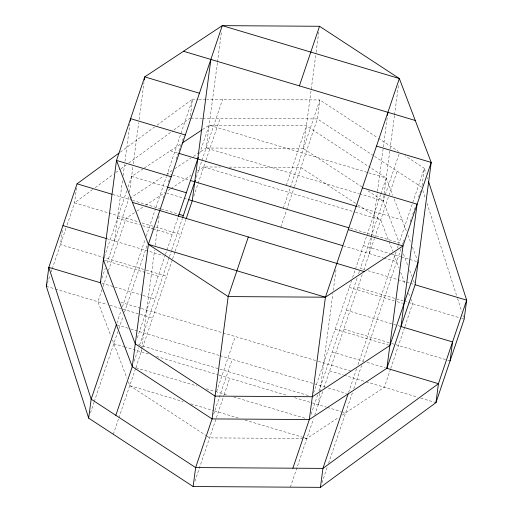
<?xml version="1.0" encoding="UTF-8"?>
<svg xmlns="http://www.w3.org/2000/svg" width="513" height="513" viewBox="0 0 513 513"><rect width="100%" height="100%" fill="white"/><g stroke="black" fill="none" stroke-linecap="round" stroke-linejoin="round"><path stroke-width="0.38" stroke-dasharray="2.56 1.92" d="M62.317 230.331L60.444 244.554L145.448 269.934M76.533 187.777L74.558 202.789L66.863 225.573M114.508 240.988L122.504 180.268M123.126 175.529L124.582 164.468M124.999 161.306L129.885 124.184M128.93 196.864L128.622 199.224L106.55 264.528M129.552 192.144L132.873 166.937M133.29 163.782L138.696 122.703M139.113 119.542L143.999 82.42M141.19 351.841L141.505 349.475M141.607 348.686L154.593 250.043M155.215 245.297L159.171 215.287M217.39 62.778L206.175 147.988L199.486 152.406M217.493 61.983L221.552 31.178M361.947 186.924L303.427 148.61L315.995 53.128M316.098 52.339L318.804 31.8M318.246 404.712L319.804 392.862M319.913 392.073L332.899 293.43M333.315 290.275L336.118 268.947M369.315 253.608L371.393 237.808M371.495 237.019L377.414 192.086M377.517 191.298L383.237 147.853M383.339 147.064L387.187 117.836M394.446 115.643L383.23 200.859L399.165 242.816L350.443 228.266M394.548 114.854L398.505 84.837M47.356 283.279L49.921 275.686M51.204 271.89L51.973 269.614M52.23 268.857L66.6 226.329M104.421 256.91L127.006 190.086M128.032 187.046L131.623 176.414L143.659 168.469M101.933 278.2L105.268 268.325M102.004 289.569L97.893 301.715L110.988 336.182M103.03 286.53L108.16 271.345M108.416 270.582L126.127 218.185L136.157 211.561M116.836 323.209L121.151 310.448M122.421 306.691L145.198 239.289M146.224 236.249L155.465 208.913M155.978 207.393L166.385 176.607M166.635 175.856L192.567 99.137L198.101 99.176M90.448 412.875L94.007 402.346M94.257 401.596L117.894 331.661M118.907 328.66L123.223 315.893M124.492 312.141L147.321 244.579M152.457 229.394L153.227 227.118M163.128 197.826L163.634 196.325M168.463 182.038L169.983 177.524M176.087 159.472L181.422 143.678M182.442 140.665L183.968 136.157M137.298 337.855L165.295 255.025M165.552 254.262L178.126 217.057M199.531 153.708L209.176 125.178L306.428 125.8L370.271 167.597M134.047 361.415L138.613 347.897M139.626 344.896L169.219 257.327M169.476 256.571L171.528 250.491M171.784 249.735L182.307 218.602M196.274 177.267L222.616 99.33M113.328 434.287L118.638 418.57M118.894 417.819L135.605 368.36M135.862 367.609L141.697 350.341M142.71 347.339L172.368 259.584M172.624 258.828L174.939 251.992M175.196 251.229L185.911 219.506M193.779 196.235L197.838 184.218M198.095 183.468L205.7 160.96M205.957 160.21L220.122 118.291M216.614 391.554L235.217 336.509M286.286 185.405L306.428 125.8M213.613 414.363L232.216 359.318M283.285 208.207L290.134 187.938M290.39 187.187L319.868 99.952L377.728 137.837M194.902 481.297L223.88 395.549M224.136 394.798L229.715 378.28M280.784 227.176L286.369 210.657M286.62 209.9L294.257 187.309M294.513 186.552L317.374 118.92L319.868 99.952L206.797 99.233M313.597 392.977L351.591 280.553M352.617 277.52L380.646 194.568M380.902 193.818L386.231 178.049L370.937 168.033M311.102 414.286L317.951 394.01M318.964 391.009L357.567 276.789M358.593 273.75L359.876 269.953M385 195.62L360.389 268.434L364.948 269.793M385.25 194.869L399.165 153.701M290.384 487.158L313.424 418.98M314.693 415.229L322.812 391.201M324.081 387.443L362.46 273.878M363.73 270.127L374.387 238.59M374.644 237.84L397.177 171.162M348.609 392.419L356.727 368.392M357.997 364.64L396.119 251.825M397.389 248.068L398.152 245.817M398.402 245.067L424.334 168.347L405.007 155.696M321.959 482.836L327.3 467.042M328.57 463.277L352.457 392.612M353.72 388.854L361.639 365.429M362.922 361.627L401.243 248.234M402.519 244.477L403.282 242.219M403.532 241.469L404.039 239.962M410.144 221.911L411.67 217.397M412.683 214.389L414.972 207.618M418.531 197.088L420.564 191.073M390.534 369.039L384.378 387.264L341.594 415.53M390.791 368.276L404.654 327.275M404.911 326.512L412.606 303.734L410.9 299.239M120.292 152.13L154.49 127.051M157.074 125.159L192.567 99.137L190.066 118.099L173.291 130.405M92.629 189.541L74.558 202.789L138.286 221.821M95.206 187.649L113.277 174.401M115.861 172.509L120.375 169.2M121.023 168.726L126.185 164.942M128.763 163.051L172.644 130.873M144.326 168.027L181.769 143.287M202.488 129.597L209.176 125.178L367.917 172.58M129.962 198.345L164.057 175.818M172.079 170.515L167.398 173.606L171.958 174.965M174.753 168.745L190.798 158.145M193.472 156.382L198.82 152.848M136.824 211.119L142.838 207.143M145.512 205.38L164.904 192.567M168.245 190.361L170.252 189.034M170.919 188.592L190.977 175.343M197.659 170.925L203.674 166.949L220.417 167.058M206.919 436.14L209.573 437.878L306.825 438.5L338.247 417.742M198.89 99.182L206.008 99.227M190.862 118.105L201.93 118.176M202.725 118.182L317.374 118.92L373.9 155.926M303.427 148.61L206.175 147.988L358.805 193.568M229.183 167.11L300.926 167.571L357.458 204.578M368.68 172.804L386.231 178.049L392.778 195.28M359.568 193.792L383.23 200.859L367.27 190.406M170.399 150.796L177.998 153.066M357.26 206.598L402.166 220.006M203.674 166.949L354.784 212.074M355.547 212.299L380.729 219.821L388.7 240.796M172.714 175.196L189.438 180.185M131.623 176.414L166.578 186.854M363.396 245.624L389.989 253.569M390.752 253.794L400.627 256.744M401.39 256.968L408.989 259.238M409.746 259.469L417.345 261.739M166.424 193.023L183.141 198.012M183.898 198.242L187.7 199.377M343.364 245.862L382.993 257.693M383.75 257.917L396.671 261.777M112.7 194.472L131.661 200.134M132.425 200.359L160.537 208.759M161.3 208.983L178.017 213.972M367.988 270.704L409.784 283.182M410.547 283.413L414.344 284.542M142.082 222.956L153.483 226.355M155.76 227.035L180.839 234.524M357.894 287.395L403.487 301.009M404.25 301.24L461.142 318.227M461.899 318.451L464.175 319.131L462.95 315.322M117.509 218.179L139.549 224.765M142.588 225.669L152.464 228.618M153.227 228.849L172.221 234.518M349.276 287.389L394.112 300.778M397.152 301.682L402.474 303.273M106.922 238.725L163.14 255.512M346.275 310.198L397.19 325.402M397.947 325.627L400.986 326.537M146.205 270.165L166.725 276.289M343.781 329.16L390.893 343.229M391.656 343.454L447.028 359.991M447.785 360.216L450.061 360.895M104.158 260.174L158.107 276.283M335.162 329.154L388.36 345.037M101.914 283.208L114.072 286.838M114.829 287.068L142.184 295.238M142.947 295.462L155.106 299.092M332.161 351.963L363.319 361.267M367.116 362.402L385.353 367.847M120.85 302.356L140.613 308.255M141.37 308.486L222.244 332.636M223.008 332.86L317.637 361.12M318.4 361.351L351.104 371.111M46.33 286.318L54.673 288.813M55.43 289.037L107.018 304.44M110.058 305.35L122.216 308.98M122.973 309.204L139.69 314.2M140.453 314.424L152.611 318.054M329.667 370.925L343.344 375.009M344.101 375.234L365.378 381.589M366.141 381.819L417.742 397.229M420.775 398.133L435.947 402.66M117.092 324.941L130.007 328.795M130.77 329.025L219.243 355.445M220.006 355.669L325.3 387.116M328.339 388.02L346.576 393.465M138.324 344.774L308.512 395.594M113.835 343.672L123.71 346.628M124.473 346.852L149.584 354.348M156.452 356.4L218.269 374.862M219.032 375.086L287.716 395.6M294.59 397.652L326.608 407.213M327.365 407.437L341.042 411.522M341.805 411.747L345.602 412.882M136.086 367.808L197.139 386.039M206.297 388.777L214.691 391.284M215.454 391.509L226.9 394.927M233.768 396.979L306.267 418.627M128.346 381.884L129.77 385.635L183.192 401.583M190.823 403.866L213.722 410.701M214.485 410.926L238.141 417.992M245.009 420.044L303.773 437.589M304.536 437.82L306.825 438.5M378.389 138.266L398.345 151.329M374.567 156.362L421.833 187.309L424.334 168.347L426.046 173.683M358.119 205.014L380.729 219.821M129.77 385.635L206.252 435.704M394.202 199.025L406.437 231.248M407.861 234.992L410.99 243.233M412.414 246.977L418.108 261.963M403.436 254.05L407.707 265.292M409.695 270.537L411.971 276.533M413.395 280.278L414.818 284.022M388.989 241.546L392.682 251.287M393.824 254.281L398.947 267.773M400.653 272.268L405.206 284.253M408.624 293.244L409.759 296.245M112.411 339.927L126.923 378.139M427.271 177.492L427.759 179.018M422.815 190.355L425.264 197.98M426.976 203.308L457.32 297.796M457.564 298.56L461.726 311.513"/><path stroke-width="0.77" d="M428.496 181.301L466.67 300.169L464.175 319.131L435.947 402.66L320.433 487.35L193.132 486.536L88.666 418.14L46.33 286.318L48.825 267.356L77.053 183.827L119.003 153.073M88.666 418.14L91.167 399.178L116.329 324.71M130.302 121.023L130.616 118.65L185.328 134.99M144.313 80.047L144.73 76.886L222.276 25.65L319.528 26.272L399.332 78.521L431.209 162.435L415.107 284.773L386.873 368.302L309.326 419.538L212.074 418.916L132.271 366.667L100.394 282.753L116.496 160.422L144.73 76.886L199.442 93.225M292.878 468.196L309.326 419.538L325.428 297.2L399.332 78.521L222.276 25.65L148.372 244.335L132.271 366.667L115.823 415.325M210.862 59.437L192.26 200.737L186.168 218.756M193.132 486.536L195.626 467.574L212.074 418.916L228.176 296.578L248.318 236.98M320.433 487.35L322.933 468.388L348.096 393.92M387.501 115.47L387.918 112.309M435.947 402.66L438.442 383.698L466.67 300.169L415.107 284.773M450.061 360.895L452.556 341.934L400.986 326.537L417.095 204.2L362.383 187.861M46.33 286.318L46.843 284.798M103.908 258.43L103.395 259.95L135.272 343.864L215.075 396.107L312.327 396.729L389.88 345.493L418.108 261.963M100.907 281.239L100.394 282.753L48.825 267.356L91.167 399.178L195.626 467.574L322.933 468.388L438.442 383.698L386.873 368.302L402.981 245.964L431.209 162.435L376.497 146.096M178.383 216.294L198.262 157.465M182.564 217.839L195.261 180.275M299.387 85.876L319.528 26.272M182.436 142.845L201.821 130.039M171.214 176.754L116.496 160.422L148.372 244.335L228.176 296.578L325.428 297.2L402.981 245.964L348.269 229.625M183.507 51.268L415.274 120.478M178.761 153.291L356.497 206.367M190.195 180.416L348.917 227.81M167.341 187.085L186.341 192.753M188.457 199.602L342.601 245.631M77.053 183.827L111.937 194.241M178.774 214.203L183.333 215.563M132.437 202.379L364.204 271.582M148.372 244.335L325.428 297.2M62.939 225.592L106.165 238.5"/></g></svg>
